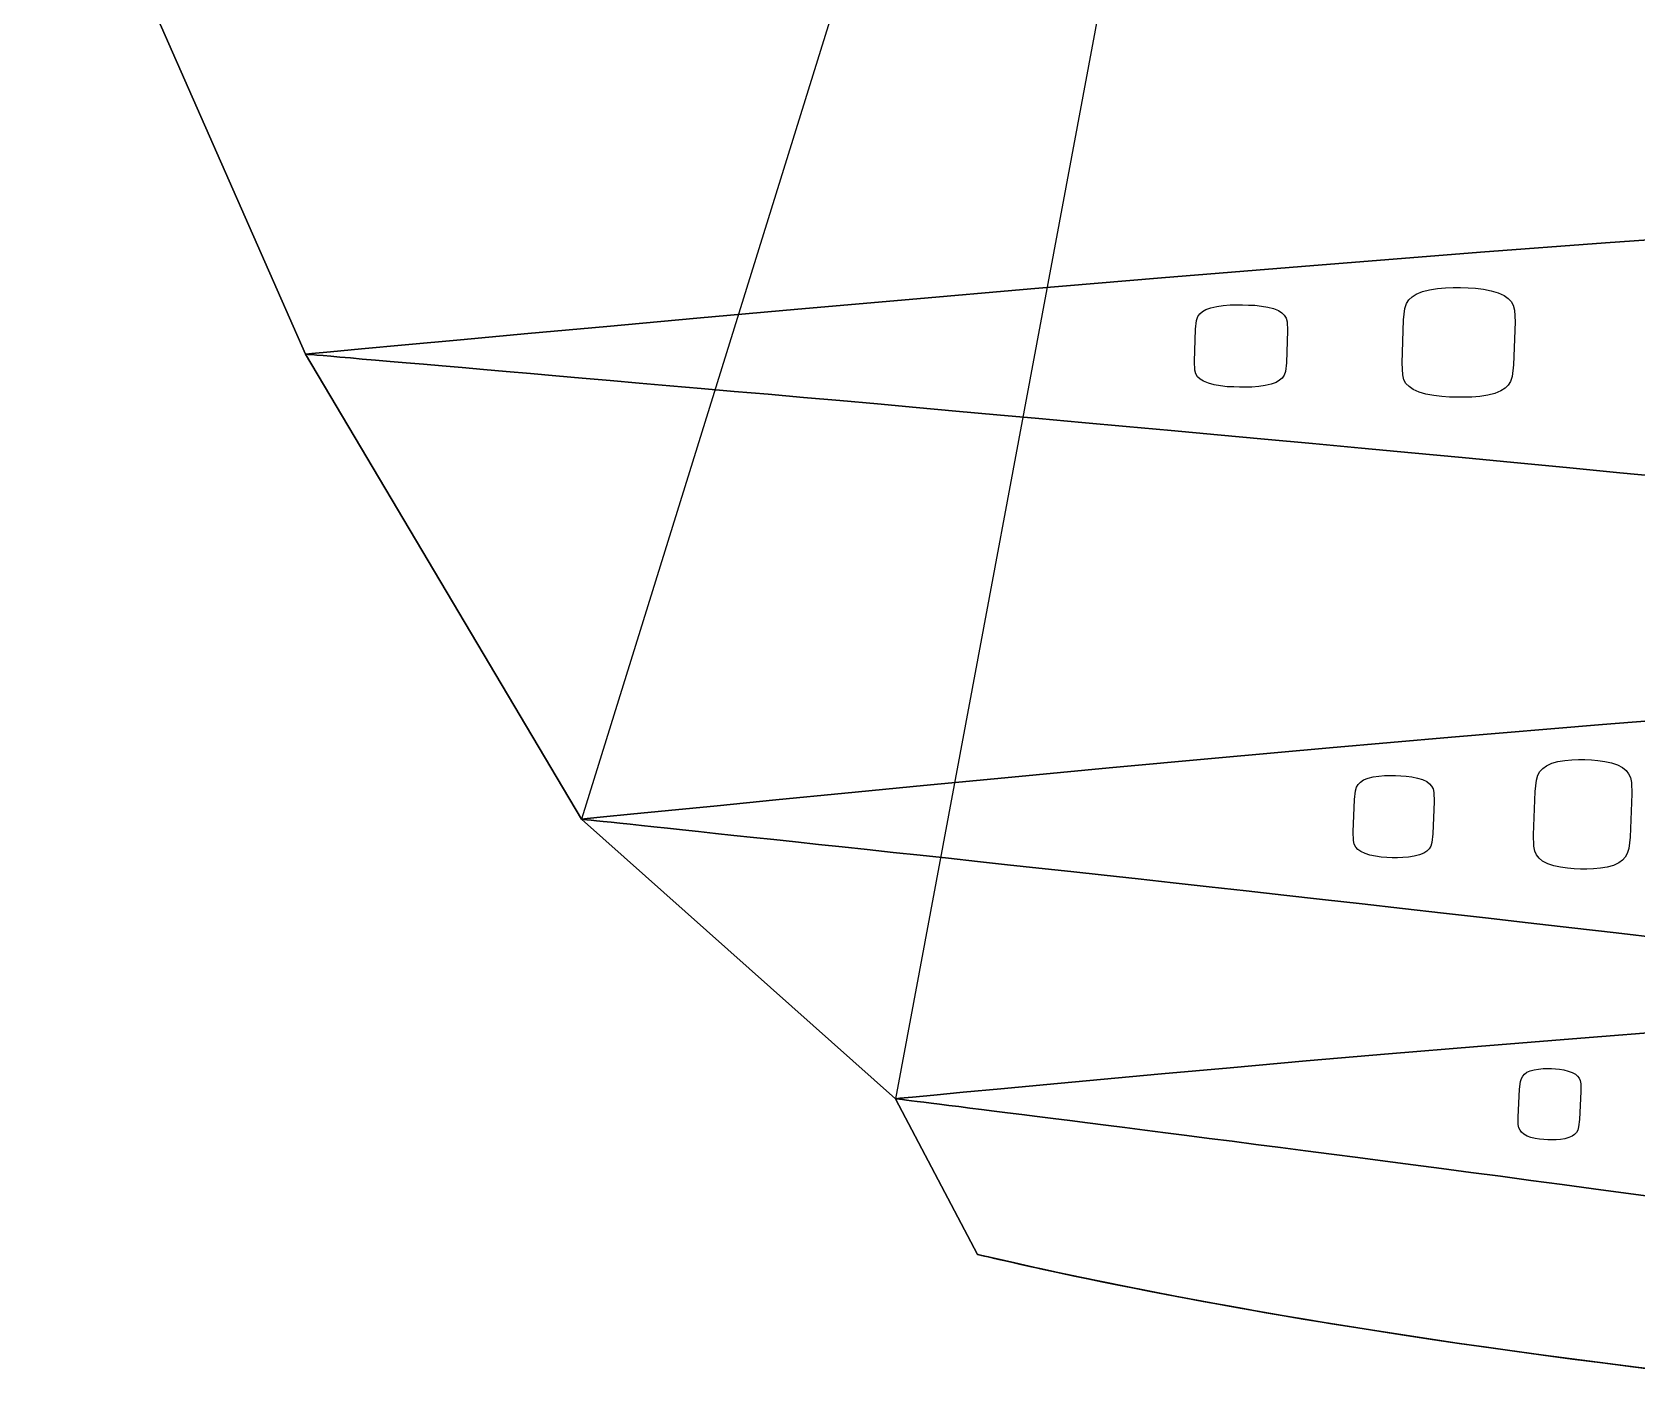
# Model space of a CAD drawing. Extents: x -1328 to 1439, y -3653 to 3653.
# Drawn here: x -999 to -483, y -3602 to -3169 of the extents above; entities that cross this region are included whole.
import ezdxf

# ---------------------------------------------------------------- set-up
doc = ezdxf.new("R2010")
doc.units = 0
for name, color, linetype in [('EXTRADOS', 7, 'CONTINUOUS'), ('INTRADOS', 7, 'CONTINUOUS'), ('NERVURES', 1, 'CONTINUOUS'), ('SUSPENTAGE', 8, 'CONTINUOUS'), ('TROUS', 2, 'CONTINUOUS')]:
    doc.layers.add(name, color=color, linetype=linetype)

msp = doc.modelspace()

# ---------------------------------------------------------------- linework, layer by layer
at = {"layer": 'EXTRADOS', "color": 7, "linetype": 'CONTINUOUS'}
for points in [[(-471.06, -3312.64, 999.44), (-488.45, -3310.95, 1001.27), (-505.59, -3309.3, 1003.07), (-522.47, -3307.69, 1004.82), (-539.08, -3306.11, 1006.54), (-555.41, -3304.56, 1008.22), (-571.46, -3303.05, 1009.86), (-587.22, -3301.58, 1011.46), (-602.67, -3300.15, 1013.03), (-617.82, -3298.75, 1014.55), (-632.66, -3297.38, 1016.03), (-647.17, -3296.06, 1017.47), (-661.36, -3294.77, 1018.88), (-675.21, -3293.51, 1020.24), (-688.71, -3292.29, 1021.57), (-701.88, -3291.11, 1022.86), (-714.68, -3289.96, 1024.1), (-727.13, -3288.85, 1025.31), (-739.21, -3287.78, 1026.48), (-750.92, -3286.74, 1027.61), (-762.25, -3285.74, 1028.7), (-773.21, -3284.78, 1029.75), (-783.77, -3283.85, 1030.75), (-793.94, -3282.96, 1031.72), (-803.71, -3282.1, 1032.65), (-813.08, -3281.29, 1033.54), (-822.05, -3280.51, 1034.39), (-830.6, -3279.76, 1035.2), (-838.74, -3279.05, 1035.97), (-846.47, -3278.39, 1036.7), (-853.77, -3277.75, 1037.39), (-860.64, -3277.16, 1038.03), (-867.09, -3276.6, 1038.64), (-873.1, -3276.08, 1039.21), (-878.68, -3275.6, 1039.73), (-883.83, -3275.15, 1040.22), (-888.53, -3274.75, 1040.66), (-892.8, -3274.38, 1041.06), (-896.62, -3274.05, 1041.42), (-899.99, -3273.76, 1041.73), (-902.92, -3273.5, 1042.01), (-905.4, -3273.29, 1042.24), (-907.43, -3273.11, 1042.43), (-909.01, -3272.98, 1042.58), (-910.14, -3272.88, 1042.69), (-910.82, -3272.82, 1042.75), (-911.04, -3272.8, 1042.77), (-998.96, -3073, 817.23)], [(-911.04, -3272.8, 1042.77), (-910.82, -3272.82, 1042.75), (-910.14, -3272.88, 1042.69), (-909.01, -3272.98, 1042.58), (-907.43, -3273.11, 1042.43), (-905.4, -3273.29, 1042.24), (-902.92, -3273.5, 1042.01), (-899.99, -3273.76, 1041.73), (-896.62, -3274.05, 1041.42), (-892.8, -3274.38, 1041.06), (-888.53, -3274.75, 1040.66), (-883.83, -3275.15, 1040.22), (-878.68, -3275.6, 1039.73), (-873.1, -3276.08, 1039.21), (-867.09, -3276.6, 1038.64), (-860.64, -3277.16, 1038.03), (-853.77, -3277.75, 1037.39), (-846.47, -3278.39, 1036.7), (-838.74, -3279.05, 1035.97), (-830.6, -3279.76, 1035.2), (-822.05, -3280.51, 1034.39), (-813.08, -3281.29, 1033.54), (-803.71, -3282.1, 1032.65), (-793.94, -3282.96, 1031.72), (-783.77, -3283.85, 1030.75), (-773.21, -3284.78, 1029.75), (-762.25, -3285.74, 1028.7), (-750.92, -3286.74, 1027.61), (-739.21, -3287.78, 1026.48), (-727.13, -3288.85, 1025.31), (-714.68, -3289.96, 1024.1), (-701.88, -3291.11, 1022.86), (-688.71, -3292.29, 1021.57), (-675.21, -3293.51, 1020.24), (-661.36, -3294.77, 1018.88), (-647.17, -3296.06, 1017.47), (-632.66, -3297.38, 1016.03), (-617.82, -3298.75, 1014.55), (-602.67, -3300.15, 1013.03), (-587.22, -3301.58, 1011.46), (-571.46, -3303.05, 1009.86), (-555.41, -3304.56, 1008.22), (-539.08, -3306.11, 1006.54), (-522.47, -3307.69, 1004.82), (-505.59, -3309.3, 1003.07), (-488.45, -3310.95, 1001.27), (-471.06, -3312.64, 999.44)], [(-475.16, -3460.71, 1254.36), (-489.62, -3459.02, 1255.72), (-503.85, -3457.36, 1257.06), (-517.85, -3455.75, 1258.36), (-531.6, -3454.17, 1259.63), (-545.09, -3452.63, 1260.88), (-558.33, -3451.13, 1262.09), (-571.31, -3449.66, 1263.28), (-584.02, -3448.23, 1264.43), (-596.44, -3446.84, 1265.55), (-608.59, -3445.49, 1266.65), (-620.45, -3444.17, 1267.71), (-632.02, -3442.89, 1268.74), (-643.29, -3441.65, 1269.74), (-654.25, -3440.45, 1270.71), (-664.91, -3439.28, 1271.65), (-675.25, -3438.16, 1272.57), (-685.27, -3437.07, 1273.44), (-694.97, -3436.01, 1274.29), (-704.34, -3435, 1275.11), (-713.38, -3434.03, 1275.9), (-722.09, -3433.09, 1276.66), (-730.45, -3432.19, 1277.38), (-738.47, -3431.33, 1278.08), (-746.14, -3430.51, 1278.74), (-753.46, -3429.73, 1279.37), (-760.42, -3428.99, 1279.97), (-767.03, -3428.28, 1280.54), (-773.28, -3427.62, 1281.08), (-779.16, -3426.99, 1281.58), (-784.67, -3426.4, 1282.05), (-789.82, -3425.86, 1282.5), (-794.59, -3425.35, 1282.91), (-798.99, -3424.88, 1283.28), (-803.01, -3424.45, 1283.63), (-806.66, -3424.07, 1283.94), (-809.93, -3423.72, 1284.22), (-812.81, -3423.41, 1284.47), (-815.32, -3423.15, 1284.68), (-817.44, -3422.92, 1284.87), (-819.18, -3422.74, 1285.01), (-820.53, -3422.59, 1285.13), (-821.49, -3422.49, 1285.21), (-822.07, -3422.43, 1285.26), (-822.27, -3422.41, 1285.28), (-911.04, -3272.8, 1042.77)], [(-822.27, -3422.41, 1285.28), (-822.07, -3422.43, 1285.26), (-821.49, -3422.49, 1285.21), (-820.53, -3422.59, 1285.13), (-819.18, -3422.74, 1285.01), (-817.44, -3422.92, 1284.87), (-815.32, -3423.15, 1284.68), (-812.81, -3423.41, 1284.47), (-809.93, -3423.72, 1284.22), (-806.66, -3424.07, 1283.94), (-803.01, -3424.45, 1283.63), (-798.99, -3424.88, 1283.28), (-794.59, -3425.35, 1282.91), (-789.82, -3425.86, 1282.5), (-784.67, -3426.4, 1282.05), (-779.16, -3426.99, 1281.58), (-773.28, -3427.62, 1281.08), (-767.03, -3428.28, 1280.54), (-760.42, -3428.99, 1279.97), (-753.46, -3429.73, 1279.37), (-746.14, -3430.51, 1278.74), (-738.47, -3431.33, 1278.08), (-730.45, -3432.19, 1277.38), (-722.09, -3433.09, 1276.66), (-713.38, -3434.03, 1275.9), (-704.34, -3435, 1275.11), (-694.97, -3436.01, 1274.29), (-685.27, -3437.07, 1273.44), (-675.25, -3438.16, 1272.57), (-664.91, -3439.28, 1271.65), (-654.25, -3440.45, 1270.71), (-643.29, -3441.65, 1269.74), (-632.02, -3442.89, 1268.74), (-620.45, -3444.17, 1267.71), (-608.59, -3445.49, 1266.65), (-596.44, -3446.84, 1265.55), (-584.02, -3448.23, 1264.43), (-571.31, -3449.66, 1263.28), (-558.33, -3451.13, 1262.09), (-545.09, -3452.63, 1260.88), (-531.6, -3454.17, 1259.63), (-517.85, -3455.75, 1258.36), (-503.85, -3457.36, 1257.06), (-489.62, -3459.02, 1255.72), (-475.16, -3460.71, 1254.36)], [(-475.97, -3544.14, 1517.25), (-486.5, -3542.71, 1518.04), (-496.85, -3541.31, 1518.81), (-507.01, -3539.94, 1519.56), (-516.99, -3538.61, 1520.3), (-526.78, -3537.31, 1521.02), (-536.36, -3536.03, 1521.72), (-545.74, -3534.8, 1522.4), (-554.92, -3533.59, 1523.07), (-563.89, -3532.41, 1523.72), (-572.64, -3531.27, 1524.35), (-581.18, -3530.16, 1524.96), (-589.49, -3529.08, 1525.56), (-597.58, -3528.04, 1526.13), (-605.44, -3527.02, 1526.69), (-613.06, -3526.04, 1527.23), (-620.45, -3525.09, 1527.76), (-627.6, -3524.18, 1528.26), (-634.51, -3523.3, 1528.75), (-641.17, -3522.45, 1529.22), (-647.58, -3521.63, 1529.67), (-653.74, -3520.85, 1530.1), (-659.64, -3520.1, 1530.51), (-665.29, -3519.39, 1530.91), (-670.68, -3518.7, 1531.28), (-675.81, -3518.06, 1531.64), (-680.67, -3517.44, 1531.98), (-685.27, -3516.86, 1532.3), (-689.6, -3516.32, 1532.6), (-693.66, -3515.81, 1532.88), (-697.44, -3515.33, 1533.14), (-700.96, -3514.89, 1533.39), (-704.19, -3514.48, 1533.61), (-707.15, -3514.11, 1533.82), (-709.84, -3513.77, 1534), (-712.24, -3513.47, 1534.17), (-714.36, -3513.2, 1534.32), (-716.2, -3512.97, 1534.45), (-717.76, -3512.77, 1534.56), (-719.04, -3512.61, 1534.64), (-720.04, -3512.49, 1534.71), (-720.75, -3512.4, 1534.76), (-721.17, -3512.34, 1534.79), (-721.31, -3512.33, 1534.8), (-822.27, -3422.41, 1285.28)], [(-721.31, -3512.33, 1534.8), (-721.17, -3512.34, 1534.79), (-720.75, -3512.4, 1534.76), (-720.04, -3512.49, 1534.71), (-719.04, -3512.61, 1534.64), (-717.76, -3512.77, 1534.56), (-716.2, -3512.97, 1534.45), (-714.36, -3513.2, 1534.32), (-712.24, -3513.47, 1534.17), (-709.84, -3513.77, 1534), (-707.15, -3514.11, 1533.82), (-704.19, -3514.48, 1533.61), (-700.96, -3514.89, 1533.39), (-697.44, -3515.33, 1533.14), (-693.66, -3515.81, 1532.88), (-689.6, -3516.32, 1532.6), (-685.27, -3516.86, 1532.3), (-680.67, -3517.44, 1531.98), (-675.81, -3518.06, 1531.64), (-670.68, -3518.7, 1531.28), (-665.29, -3519.39, 1530.91), (-659.64, -3520.1, 1530.51), (-653.74, -3520.85, 1530.1), (-647.58, -3521.63, 1529.67), (-641.17, -3522.45, 1529.22), (-634.51, -3523.3, 1528.75), (-627.6, -3524.18, 1528.26), (-620.45, -3525.09, 1527.76), (-613.06, -3526.04, 1527.23), (-605.44, -3527.02, 1526.69), (-597.58, -3528.04, 1526.13), (-589.49, -3529.08, 1525.56), (-581.18, -3530.16, 1524.96), (-572.64, -3531.27, 1524.35), (-563.89, -3532.41, 1523.72), (-554.92, -3533.59, 1523.07), (-545.74, -3534.8, 1522.4), (-536.36, -3536.03, 1521.72), (-526.78, -3537.31, 1521.02), (-516.99, -3538.61, 1520.3), (-507.01, -3539.94, 1519.56), (-496.85, -3541.31, 1518.81), (-486.5, -3542.71, 1518.04), (-475.97, -3544.14, 1517.25)], [(-474.19, -3599.83, 1639.55), (-484.19, -3598.6, 1638.58), (-494, -3597.36, 1637.57), (-503.63, -3596.11, 1636.54), (-513.05, -3594.85, 1635.49), (-522.28, -3593.59, 1634.41), (-531.31, -3592.32, 1633.32), (-540.13, -3591.05, 1632.2), (-548.74, -3589.78, 1631.07), (-557.13, -3588.52, 1629.92), (-565.31, -3587.25, 1628.76), (-573.26, -3585.99, 1627.6), (-580.99, -3584.75, 1626.43), (-588.49, -3583.51, 1625.25), (-595.75, -3582.28, 1624.08), (-602.78, -3581.07, 1622.91), (-609.58, -3579.87, 1621.75), (-616.13, -3578.7, 1620.59), (-622.43, -3577.55, 1619.45), (-628.49, -3576.41, 1618.32), (-634.3, -3575.31, 1617.21), (-639.85, -3574.24, 1616.12), (-645.15, -3573.2, 1615.06), (-650.19, -3572.19, 1614.02), (-654.97, -3571.21, 1613.02), (-659.49, -3570.28, 1612.05), (-663.75, -3569.39, 1611.12), (-667.74, -3568.55, 1610.23), (-671.46, -3567.74, 1609.39), (-674.92, -3566.99, 1608.59), (-678.1, -3566.29, 1607.84), (-681.01, -3565.64, 1607.16), (-683.65, -3565.04, 1606.52), (-686.01, -3564.51, 1605.94), (-688.1, -3564.03, 1605.44), (-689.91, -3563.61, 1604.98), (-691.44, -3563.25, 1604.6), (-692.7, -3562.96, 1604.28), (-693.68, -3562.73, 1604.04), (-694.38, -3562.57, 1603.86), (-694.79, -3562.47, 1603.75), (-694.93, -3562.44, 1603.72), (-721.31, -3512.33, 1534.8)]]:
    msp.add_polyline3d(points, dxfattribs=at)
at = {"layer": 'INTRADOS', "color": 7, "linetype": 'CONTINUOUS'}
for points in [[(-998.96, -3073, 817.23), (-911.04, -3272.8, 1042.77), (-909.03, -3272.62, 1042.97), (-903.01, -3272.06, 1043.58), (-892.99, -3271.13, 1044.59), (-879.04, -3269.85, 1045.99), (-861.2, -3268.2, 1047.78), (-839.54, -3266.21, 1049.94), (-814.17, -3263.89, 1052.47), (-785.19, -3261.26, 1055.32), (-752.72, -3258.35, 1058.49), (-716.89, -3255.19, 1061.93), (-677.85, -3251.81, 1065.6), (-635.77, -3248.26, 1069.47), (-590.82, -3244.58, 1073.47), (-533.23, -3240.06, 1078.39), (-493.07, -3237.06, 1081.66), (-440.68, -3233.34, 1085.7)], [(-440.68, -3233.34, 1085.7), (-493.07, -3237.06, 1081.66), (-533.23, -3240.06, 1078.39), (-590.82, -3244.58, 1073.47), (-635.77, -3248.26, 1069.47), (-677.85, -3251.81, 1065.6), (-716.89, -3255.19, 1061.93), (-752.72, -3258.35, 1058.49), (-785.19, -3261.26, 1055.32), (-814.17, -3263.89, 1052.47), (-839.54, -3266.21, 1049.94), (-861.2, -3268.2, 1047.78), (-879.04, -3269.85, 1045.99), (-892.99, -3271.13, 1044.59), (-903.01, -3272.06, 1043.58), (-909.03, -3272.62, 1042.97), (-911.04, -3272.8, 1042.77), (-822.27, -3422.41, 1285.28), (-820.51, -3422.23, 1285.42), (-815.25, -3421.71, 1285.84), (-806.5, -3420.84, 1286.54), (-794.31, -3419.63, 1287.52), (-778.72, -3418.09, 1288.77), (-759.8, -3416.22, 1290.28), (-737.63, -3414.04, 1292.03), (-712.31, -3411.58, 1294.02), (-683.94, -3408.85, 1296.22), (-652.64, -3405.9, 1298.61), (-618.54, -3402.74, 1301.16), (-581.78, -3399.43, 1303.83), (-542.51, -3396.01, 1306.6), (-493.97, -3391.97, 1309.86), (-457.12, -3389.05, 1312.21)], [(-457.12, -3389.05, 1312.21), (-493.97, -3391.97, 1309.86), (-542.51, -3396.01, 1306.6), (-581.78, -3399.43, 1303.83), (-618.54, -3402.74, 1301.16), (-652.64, -3405.9, 1298.61), (-683.94, -3408.85, 1296.22), (-712.31, -3411.58, 1294.02), (-737.63, -3414.04, 1292.03), (-759.8, -3416.22, 1290.28), (-778.72, -3418.09, 1288.77), (-794.31, -3419.63, 1287.52), (-806.5, -3420.84, 1286.54), (-815.25, -3421.71, 1285.84), (-820.51, -3422.23, 1285.42), (-822.27, -3422.41, 1285.28), (-721.31, -3512.33, 1534.8), (-719.95, -3512.2, 1534.87), (-715.85, -3511.81, 1535.08), (-709.05, -3511.17, 1535.44), (-699.56, -3510.28, 1535.93), (-687.43, -3509.14, 1536.56), (-672.71, -3507.77, 1537.32), (-655.46, -3506.17, 1538.2), (-635.76, -3504.36, 1539.2), (-613.68, -3502.36, 1540.3), (-589.33, -3500.2, 1541.49), (-562.8, -3497.9, 1542.76), (-534.2, -3495.5, 1544.08), (-503.66, -3493.04, 1545.44), (-468.55, -3490.34, 1546.93)], [(-468.55, -3490.34, 1546.93), (-503.66, -3493.04, 1545.44), (-534.2, -3495.5, 1544.08), (-562.8, -3497.9, 1542.76), (-589.33, -3500.2, 1541.49), (-613.68, -3502.36, 1540.3), (-635.76, -3504.36, 1539.2), (-655.46, -3506.17, 1538.2), (-672.71, -3507.77, 1537.32), (-687.43, -3509.14, 1536.56), (-699.56, -3510.28, 1535.93), (-709.05, -3511.17, 1535.44), (-715.85, -3511.81, 1535.08), (-719.95, -3512.2, 1534.87), (-721.31, -3512.33, 1534.8), (-694.93, -3562.44, 1603.72), (-693.6, -3562.75, 1604.05), (-689.62, -3563.68, 1605.06), (-683, -3565.19, 1606.68), (-673.77, -3567.24, 1608.86), (-661.98, -3569.76, 1611.51), (-647.66, -3572.69, 1614.54), (-630.89, -3575.96, 1617.87), (-611.72, -3579.49, 1621.37), (-590.25, -3583.21, 1624.98), (-566.56, -3587.06, 1628.59), (-540.75, -3590.96, 1632.12), (-512.92, -3594.87, 1635.51), (-483.2, -3598.72, 1638.68), (-451.7, -3602.48, 1641.58)]]:
    msp.add_polyline3d(points, dxfattribs=at)
at = {"layer": 'NERVURES', "color": 1, "linetype": 'CONTINUOUS'}
for points in [[(-440.68, -3233.34, 1085.7), (-493.07, -3237.06, 1081.66), (-533.23, -3240.06, 1078.39), (-590.82, -3244.58, 1073.47), (-635.77, -3248.26, 1069.47), (-677.85, -3251.81, 1065.6), (-716.89, -3255.19, 1061.93), (-752.72, -3258.35, 1058.49), (-785.19, -3261.26, 1055.32), (-814.17, -3263.89, 1052.47), (-839.54, -3266.21, 1049.94), (-861.2, -3268.2, 1047.78), (-879.04, -3269.85, 1045.99), (-892.99, -3271.13, 1044.59), (-903.01, -3272.06, 1043.58), (-909.03, -3272.62, 1042.97), (-911.04, -3272.8, 1042.77), (-911.04, -3272.8, 1042.77)], [(-911.04, -3272.8, 1042.77), (-910.82, -3272.82, 1042.75), (-910.14, -3272.88, 1042.69), (-909.01, -3272.98, 1042.58), (-907.43, -3273.11, 1042.43), (-905.4, -3273.29, 1042.24), (-902.92, -3273.5, 1042.01), (-899.99, -3273.76, 1041.73), (-896.62, -3274.05, 1041.42), (-892.8, -3274.38, 1041.06), (-888.53, -3274.75, 1040.66), (-883.83, -3275.15, 1040.22), (-878.68, -3275.6, 1039.73), (-873.1, -3276.08, 1039.21), (-867.09, -3276.6, 1038.64), (-860.64, -3277.16, 1038.03), (-853.77, -3277.75, 1037.39), (-846.47, -3278.39, 1036.7), (-838.74, -3279.05, 1035.97), (-830.6, -3279.76, 1035.2), (-822.05, -3280.51, 1034.39), (-813.08, -3281.29, 1033.54), (-803.71, -3282.1, 1032.65), (-793.94, -3282.96, 1031.72), (-783.77, -3283.85, 1030.75), (-773.21, -3284.78, 1029.75), (-762.25, -3285.74, 1028.7), (-750.92, -3286.74, 1027.61), (-739.21, -3287.78, 1026.48), (-727.13, -3288.85, 1025.31), (-714.68, -3289.96, 1024.1), (-701.88, -3291.11, 1022.86), (-688.71, -3292.29, 1021.57), (-675.21, -3293.51, 1020.24), (-661.36, -3294.77, 1018.88), (-647.17, -3296.06, 1017.47), (-632.66, -3297.38, 1016.03), (-617.82, -3298.75, 1014.55), (-602.67, -3300.15, 1013.03), (-587.22, -3301.58, 1011.46), (-571.46, -3303.05, 1009.86), (-555.41, -3304.56, 1008.22), (-539.08, -3306.11, 1006.54), (-522.47, -3307.69, 1004.82), (-505.59, -3309.3, 1003.07), (-488.45, -3310.95, 1001.27), (-471.06, -3312.64, 999.44)], [(-457.12, -3389.05, 1312.21), (-493.97, -3391.97, 1309.86), (-542.51, -3396.01, 1306.6), (-581.78, -3399.43, 1303.83), (-618.54, -3402.74, 1301.16), (-652.64, -3405.9, 1298.61), (-683.94, -3408.85, 1296.22), (-712.31, -3411.58, 1294.02), (-737.63, -3414.04, 1292.03), (-759.8, -3416.22, 1290.28), (-778.72, -3418.09, 1288.77), (-794.31, -3419.63, 1287.52), (-806.5, -3420.84, 1286.54), (-815.25, -3421.71, 1285.84), (-820.51, -3422.23, 1285.42), (-822.27, -3422.41, 1285.28), (-822.27, -3422.41, 1285.28)], [(-822.27, -3422.41, 1285.28), (-822.07, -3422.43, 1285.26), (-821.49, -3422.49, 1285.21), (-820.53, -3422.59, 1285.13), (-819.18, -3422.74, 1285.01), (-817.44, -3422.92, 1284.87), (-815.32, -3423.15, 1284.68), (-812.81, -3423.41, 1284.47), (-809.93, -3423.72, 1284.22), (-806.66, -3424.07, 1283.94), (-803.01, -3424.45, 1283.63), (-798.99, -3424.88, 1283.28), (-794.59, -3425.35, 1282.91), (-789.82, -3425.86, 1282.5), (-784.67, -3426.4, 1282.05), (-779.16, -3426.99, 1281.58), (-773.28, -3427.62, 1281.08), (-767.03, -3428.28, 1280.54), (-760.42, -3428.99, 1279.97), (-753.46, -3429.73, 1279.37), (-746.14, -3430.51, 1278.74), (-738.47, -3431.33, 1278.08), (-730.45, -3432.19, 1277.38), (-722.09, -3433.09, 1276.66), (-713.38, -3434.03, 1275.9), (-704.34, -3435, 1275.11), (-694.97, -3436.01, 1274.29), (-685.27, -3437.07, 1273.44), (-675.25, -3438.16, 1272.57), (-664.91, -3439.28, 1271.65), (-654.25, -3440.45, 1270.71), (-643.29, -3441.65, 1269.74), (-632.02, -3442.89, 1268.74), (-620.45, -3444.17, 1267.71), (-608.59, -3445.49, 1266.65), (-596.44, -3446.84, 1265.55), (-584.02, -3448.23, 1264.43), (-571.31, -3449.66, 1263.28), (-558.33, -3451.13, 1262.09), (-545.09, -3452.63, 1260.88), (-531.6, -3454.17, 1259.63), (-517.85, -3455.75, 1258.36), (-503.85, -3457.36, 1257.06), (-489.62, -3459.02, 1255.72), (-475.16, -3460.71, 1254.36)], [(-468.55, -3490.34, 1546.93), (-503.66, -3493.04, 1545.44), (-534.2, -3495.5, 1544.08), (-562.8, -3497.9, 1542.76), (-589.33, -3500.2, 1541.49), (-613.68, -3502.36, 1540.3), (-635.76, -3504.36, 1539.2), (-655.46, -3506.17, 1538.2), (-672.71, -3507.77, 1537.32), (-687.43, -3509.14, 1536.56), (-699.56, -3510.28, 1535.93), (-709.05, -3511.17, 1535.44), (-715.85, -3511.81, 1535.08), (-719.95, -3512.2, 1534.87), (-721.31, -3512.33, 1534.8), (-721.31, -3512.33, 1534.8)], [(-721.31, -3512.33, 1534.8), (-721.17, -3512.34, 1534.79), (-720.75, -3512.4, 1534.76), (-720.04, -3512.49, 1534.71), (-719.04, -3512.61, 1534.64), (-717.76, -3512.77, 1534.56), (-716.2, -3512.97, 1534.45), (-714.36, -3513.2, 1534.32), (-712.24, -3513.47, 1534.17), (-709.84, -3513.77, 1534), (-707.15, -3514.11, 1533.82), (-704.19, -3514.48, 1533.61), (-700.96, -3514.89, 1533.39), (-697.44, -3515.33, 1533.14), (-693.66, -3515.81, 1532.88), (-689.6, -3516.32, 1532.6), (-685.27, -3516.86, 1532.3), (-680.67, -3517.44, 1531.98), (-675.81, -3518.06, 1531.64), (-670.68, -3518.7, 1531.28), (-665.29, -3519.39, 1530.91), (-659.64, -3520.1, 1530.51), (-653.74, -3520.85, 1530.1), (-647.58, -3521.63, 1529.67), (-641.17, -3522.45, 1529.22), (-634.51, -3523.3, 1528.75), (-627.6, -3524.18, 1528.26), (-620.45, -3525.09, 1527.76), (-613.06, -3526.04, 1527.23), (-605.44, -3527.02, 1526.69), (-597.58, -3528.04, 1526.13), (-589.49, -3529.08, 1525.56), (-581.18, -3530.16, 1524.96), (-572.64, -3531.27, 1524.35), (-563.89, -3532.41, 1523.72), (-554.92, -3533.59, 1523.07), (-545.74, -3534.8, 1522.4), (-536.36, -3536.03, 1521.72), (-526.78, -3537.31, 1521.02), (-516.99, -3538.61, 1520.3), (-507.01, -3539.94, 1519.56), (-496.85, -3541.31, 1518.81), (-486.5, -3542.71, 1518.04), (-475.97, -3544.14, 1517.25)], [(-694.93, -3562.44, 1603.72), (-694.79, -3562.47, 1603.75), (-694.38, -3562.57, 1603.86), (-693.68, -3562.73, 1604.04), (-692.7, -3562.96, 1604.28), (-691.44, -3563.25, 1604.6), (-689.91, -3563.61, 1604.98), (-688.1, -3564.03, 1605.44), (-686.01, -3564.51, 1605.94), (-683.65, -3565.04, 1606.52), (-681.01, -3565.64, 1607.16), (-678.1, -3566.29, 1607.84), (-674.92, -3566.99, 1608.59), (-671.46, -3567.74, 1609.39), (-667.74, -3568.55, 1610.23), (-663.75, -3569.39, 1611.12), (-659.49, -3570.28, 1612.05), (-654.97, -3571.21, 1613.02), (-650.19, -3572.19, 1614.02), (-645.15, -3573.2, 1615.06), (-639.85, -3574.24, 1616.12), (-634.3, -3575.31, 1617.21), (-628.49, -3576.41, 1618.32), (-622.43, -3577.55, 1619.45), (-616.13, -3578.7, 1620.59), (-609.58, -3579.87, 1621.75), (-602.78, -3581.07, 1622.91), (-595.75, -3582.28, 1624.08), (-588.49, -3583.51, 1625.25), (-580.99, -3584.75, 1626.43), (-573.26, -3585.99, 1627.6), (-565.31, -3587.25, 1628.76), (-557.13, -3588.52, 1629.92), (-548.74, -3589.78, 1631.07), (-540.13, -3591.05, 1632.2), (-531.31, -3592.32, 1633.32), (-522.28, -3593.59, 1634.41), (-513.05, -3594.85, 1635.49), (-503.63, -3596.11, 1636.54), (-494, -3597.36, 1637.57), (-484.19, -3598.6, 1638.58), (-474.19, -3599.83, 1639.55)], [(-451.7, -3602.48, 1641.58), (-483.2, -3598.72, 1638.68), (-512.92, -3594.87, 1635.51), (-540.75, -3590.96, 1632.12), (-566.56, -3587.06, 1628.59), (-590.25, -3583.21, 1624.98), (-611.72, -3579.49, 1621.37), (-630.89, -3575.96, 1617.87), (-647.66, -3572.69, 1614.54), (-661.98, -3569.76, 1611.51), (-673.77, -3567.24, 1608.86), (-683, -3565.19, 1606.68), (-689.62, -3563.68, 1605.06), (-693.6, -3562.75, 1604.05), (-694.93, -3562.44, 1603.72), (-694.93, -3562.44, 1603.72)]]:
    msp.add_polyline3d(points, dxfattribs=at)
at = {"layer": 'SUSPENTAGE', "color": 8, "linetype": 'CONTINUOUS'}
for points in [[(-527.21, -2472.82, 2052.79), (-822.27, -3422.41, 1285.28)], [(-527.21, -2472.82, 2052.79), (-721.31, -3512.33, 1534.8)]]:
    msp.add_polyline3d(points, dxfattribs=at)
at = {"layer": 'TROUS', "color": 2, "linetype": 'CONTINUOUS'}
for points in [[(-557.52, -3258.1, 1058.77), (-557.02, -3256.52, 1060.48), (-556.27, -3255.36, 1061.75), (-555.23, -3254.39, 1062.8), (-553.9, -3253.47, 1063.8), (-551.91, -3252.68, 1064.66), (-549.64, -3252.12, 1065.27), (-547.1, -3251.72, 1065.7), (-544.49, -3251.49, 1065.96), (-542.01, -3251.43, 1066.02), (-539.68, -3251.41, 1066.04), (-537.24, -3251.5, 1065.94), (-534.88, -3251.63, 1065.8), (-532.29, -3251.95, 1065.46), (-529.78, -3252.42, 1064.94), (-527.55, -3253.06, 1064.25), (-525.62, -3253.9, 1063.33), (-524.35, -3254.87, 1062.28), (-523.38, -3255.86, 1061.2), (-522.7, -3257.05, 1059.91), (-522.31, -3258.64, 1058.18), (-522.12, -3262.38, 1054.11), (-522.59, -3276.28, 1038.98), (-523.04, -3280.02, 1034.92), (-523.53, -3281.59, 1033.21), (-524.28, -3282.76, 1031.94), (-525.33, -3283.72, 1030.89), (-526.64, -3284.65, 1029.89), (-528.63, -3285.43, 1029.03), (-530.9, -3286, 1028.42), (-533.44, -3286.39, 1027.99), (-536.05, -3286.63, 1027.73), (-538.42, -3286.69, 1027.67), (-540.86, -3286.7, 1027.65), (-543.18, -3286.61, 1027.75), (-545.66, -3286.48, 1027.89), (-548.25, -3286.17, 1028.23), (-550.76, -3285.69, 1028.75), (-552.99, -3285.06, 1029.44), (-554.92, -3284.21, 1030.36), (-556.19, -3283.25, 1031.41), (-557.18, -3282.25, 1032.49), (-557.85, -3281.07, 1033.78), (-558.24, -3279.48, 1035.51), (-558.42, -3275.73, 1039.58), (-557.96, -3261.83, 1054.71), (-557.52, -3258.1, 1058.77), (-557.52, -3258.1, 1058.77)], [(-624.51, -3261.94, 1054.59), (-624.1, -3260.75, 1055.88), (-623.49, -3259.88, 1056.83), (-622.63, -3259.15, 1057.62), (-621.53, -3258.46, 1058.37), (-619.89, -3257.87, 1059.01), (-618.01, -3257.45, 1059.47), (-615.92, -3257.16, 1059.79), (-613.76, -3256.98, 1059.98), (-611.71, -3256.94, 1060.02), (-609.79, -3256.94, 1060.03), (-607.77, -3257.01, 1059.96), (-605.82, -3257.1, 1059.85), (-603.68, -3257.35, 1059.59), (-601.6, -3257.7, 1059.2), (-599.76, -3258.18, 1058.68), (-598.16, -3258.82, 1057.98), (-597.11, -3259.55, 1057.19), (-596.3, -3260.3, 1056.38), (-595.74, -3261.19, 1055.41), (-595.42, -3262.38, 1054.11), (-595.25, -3265.2, 1051.05), (-595.6, -3275.64, 1039.68), (-595.96, -3278.45, 1036.63), (-596.37, -3279.63, 1035.35), (-596.98, -3280.5, 1034.39), (-597.84, -3281.23, 1033.61), (-598.93, -3281.92, 1032.85), (-600.57, -3282.51, 1032.21), (-602.44, -3282.93, 1031.75), (-604.54, -3283.22, 1031.43), (-606.7, -3283.4, 1031.24), (-608.65, -3283.44, 1031.2), (-610.67, -3283.45, 1031.19), (-612.59, -3283.38, 1031.27), (-614.64, -3283.28, 1031.38), (-616.78, -3283.04, 1031.64), (-618.86, -3282.68, 1032.03), (-620.7, -3282.2, 1032.55), (-622.3, -3281.56, 1033.25), (-623.35, -3280.84, 1034.03), (-624.17, -3280.09, 1034.85), (-624.73, -3279.19, 1035.82), (-625.05, -3278, 1037.12), (-625.21, -3275.19, 1040.18), (-624.86, -3264.74, 1051.54), (-624.51, -3261.94, 1054.59), (-624.51, -3261.94, 1054.59)], [(-515.25, -3409.82, 1295.45), (-514.8, -3408.25, 1296.71), (-514.14, -3407.09, 1297.65), (-513.22, -3406.14, 1298.42), (-512.05, -3405.22, 1299.16), (-510.32, -3404.45, 1299.78), (-508.34, -3403.9, 1300.23), (-506.14, -3403.52, 1300.53), (-503.87, -3403.3, 1300.71), (-501.71, -3403.26, 1300.74), (-499.69, -3403.26, 1300.74), (-497.58, -3403.36, 1300.66), (-495.53, -3403.5, 1300.55), (-493.28, -3403.83, 1300.28), (-491.11, -3404.32, 1299.89), (-489.18, -3404.97, 1299.36), (-487.51, -3405.82, 1298.67), (-486.43, -3406.79, 1297.89), (-485.59, -3407.79, 1297.08), (-485.02, -3408.98, 1296.12), (-484.7, -3410.57, 1294.84), (-484.57, -3414.3, 1291.82), (-485.13, -3428.17, 1280.63), (-485.57, -3431.9, 1277.62), (-486.01, -3433.47, 1276.35), (-486.68, -3434.62, 1275.42), (-487.59, -3435.58, 1274.64), (-488.75, -3436.49, 1273.91), (-490.48, -3437.27, 1273.28), (-492.46, -3437.82, 1272.84), (-494.67, -3438.2, 1272.53), (-496.94, -3438.42, 1272.35), (-498.99, -3438.46, 1272.32), (-501.11, -3438.46, 1272.32), (-503.13, -3438.36, 1272.4), (-505.27, -3438.21, 1272.52), (-507.52, -3437.88, 1272.79), (-509.69, -3437.4, 1273.18), (-511.62, -3436.75, 1273.7), (-513.29, -3435.89, 1274.39), (-514.38, -3434.93, 1275.17), (-515.22, -3433.93, 1275.98), (-515.79, -3432.74, 1276.94), (-516.11, -3431.15, 1278.22), (-516.23, -3427.41, 1281.24), (-515.67, -3413.54, 1292.44), (-515.25, -3409.82, 1295.45), (-515.25, -3409.82, 1295.45)], [(-573.44, -3413.25, 1292.67), (-573.07, -3412.08, 1293.62), (-572.53, -3411.21, 1294.32), (-571.77, -3410.49, 1294.9), (-570.81, -3409.81, 1295.45), (-569.39, -3409.23, 1295.92), (-567.75, -3408.82, 1296.25), (-565.93, -3408.54, 1296.48), (-564.05, -3408.38, 1296.61), (-562.27, -3408.35, 1296.63), (-560.6, -3408.35, 1296.63), (-558.86, -3408.43, 1296.56), (-557.16, -3408.54, 1296.47), (-555.31, -3408.8, 1296.27), (-553.51, -3409.17, 1295.97), (-551.91, -3409.66, 1295.58), (-550.53, -3410.3, 1295.05), (-549.63, -3411.03, 1294.47), (-548.94, -3411.78, 1293.86), (-548.46, -3412.68, 1293.14), (-548.19, -3413.87, 1292.17), (-548.08, -3416.68, 1289.91), (-548.5, -3427.1, 1281.49), (-548.84, -3429.9, 1279.23), (-549.21, -3431.08, 1278.28), (-549.75, -3431.95, 1277.58), (-550.51, -3432.66, 1277), (-551.46, -3433.35, 1276.45), (-552.89, -3433.93, 1275.98), (-554.52, -3434.34, 1275.65), (-556.35, -3434.62, 1275.42), (-558.22, -3434.78, 1275.29), (-559.92, -3434.81, 1275.27), (-561.67, -3434.8, 1275.27), (-563.34, -3434.72, 1275.34), (-565.11, -3434.61, 1275.43), (-566.97, -3434.36, 1275.63), (-568.76, -3433.99, 1275.93), (-570.36, -3433.5, 1276.33), (-571.74, -3432.85, 1276.85), (-572.64, -3432.12, 1277.44), (-573.35, -3431.37, 1278.05), (-573.82, -3430.47, 1278.77), (-574.09, -3429.28, 1279.73), (-574.2, -3426.47, 1282), (-573.78, -3416.05, 1290.41), (-573.44, -3413.25, 1292.67), (-573.44, -3413.25, 1292.67)], [(-520.37, -3506.81, 1537.84), (-520.08, -3505.8, 1538.4), (-519.65, -3505.05, 1538.82), (-519.06, -3504.43, 1539.16), (-518.31, -3503.85, 1539.48), (-517.21, -3503.36, 1539.75), (-515.95, -3503.02, 1539.94), (-514.54, -3502.79, 1540.06), (-513.1, -3502.67, 1540.13), (-511.73, -3502.66, 1540.14), (-510.44, -3502.67, 1540.13), (-509.1, -3502.76, 1540.08), (-507.8, -3502.87, 1540.02), (-506.38, -3503.1, 1539.89), (-505, -3503.44, 1539.71), (-503.78, -3503.87, 1539.46), (-502.72, -3504.45, 1539.15), (-502.04, -3505.08, 1538.8), (-501.51, -3505.74, 1538.43), (-501.16, -3506.52, 1538.01), (-500.97, -3507.55, 1537.43), (-500.91, -3509.99, 1536.09), (-501.36, -3519, 1531.12), (-501.66, -3521.42, 1529.78), (-501.95, -3522.44, 1529.22), (-502.38, -3523.18, 1528.81), (-502.97, -3523.8, 1528.47), (-503.71, -3524.38, 1528.15), (-504.82, -3524.87, 1527.88), (-506.08, -3525.21, 1527.69), (-507.49, -3525.44, 1527.57), (-508.93, -3525.57, 1527.5), (-510.24, -3525.58, 1527.49), (-511.58, -3525.56, 1527.5), (-512.86, -3525.48, 1527.55), (-514.23, -3525.36, 1527.61), (-515.65, -3525.13, 1527.74), (-517.03, -3524.79, 1527.92), (-518.25, -3524.36, 1528.16), (-519.31, -3523.79, 1528.48), (-519.99, -3523.15, 1528.83), (-520.52, -3522.49, 1529.19), (-520.88, -3521.71, 1529.62), (-521.07, -3520.68, 1530.19), (-521.12, -3518.25, 1531.54), (-520.67, -3509.23, 1536.51), (-520.37, -3506.81, 1537.84), (-520.37, -3506.81, 1537.84)]]:
    msp.add_polyline3d(points, dxfattribs=at)

doc.saveas('drawing.dxf')
